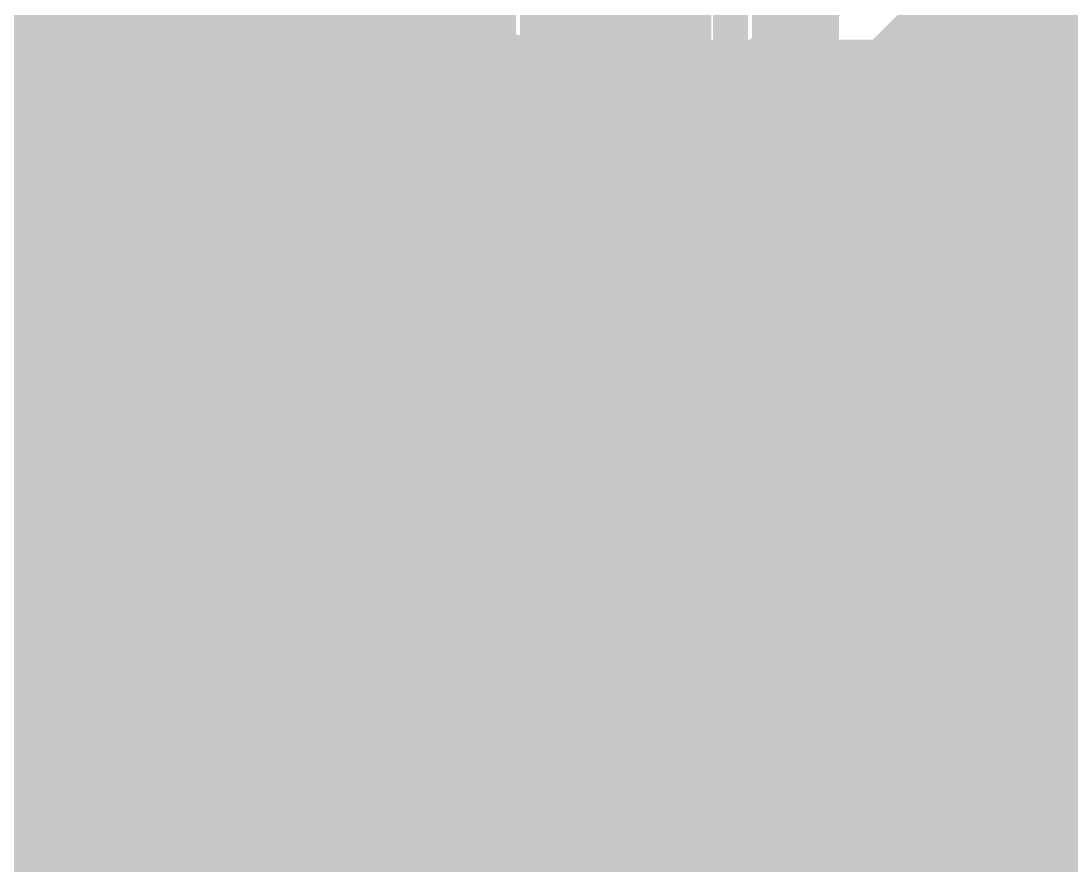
# Model space of a CAD drawing. Extents: x -72 to 72, y -47 to 50.
# Drawn here: x -22.098 to -17.501, y 10.514 to 14.211 of the extents above; entities that cross this region are included whole.
import ezdxf

# ---------------------------------------------------------------- set-up
doc = ezdxf.new("R2010")
doc.units = 0
doc.header["$MEASUREMENT"] = 0
doc.layers.get('0').update_dxf_attribs({"linetype": 'CONTINUOUS'})
for name, color, linetype in [('22-303-0_BOT', 7, 'CONTINUOUS'), ('22-303-0_DRD', 7, 'CONTINUOUS'), ('22-303-0_GND', 6, 'CONTINUOUS'), ('22-303-0_IN1', 4, 'CONTINUOUS'), ('22-303-0_IN2', 3, 'CONTINUOUS'), ('22-303-0_PWR', 5, 'CONTINUOUS'), ('22-303-0_SMB', 10, 'CONTINUOUS'), ('22-303-0_SMT', 14, 'CONTINUOUS'), ('22-303-0_SPB', 9, 'CONTINUOUS'), ('22-303-0_SPT', 12, 'CONTINUOUS'), ('22-303-0_SSB', 11, 'CONTINUOUS'), ('22-303-0_SST', 13, 'CONTINUOUS'), ('22-303-0_TOP', 8, 'CONTINUOUS'), ('THRUHOLE_TAP', 7, 'CONTINUOUS')]:
    doc.layers.add(name, color=color, linetype=linetype)

# ---------------------------------------------------------------- blocks, each defined once
blk = doc.blocks.new('RECTANGLE_2')
blk.add_solid([(0.63627, 0.51308), (0.63627, -0.51308), (-0.63627, 0.51308), (-0.63627, -0.51308)])
blk = doc.blocks.new('RECTANGLE_4')
blk.add_solid([(0.4826, 0.4064), (0.4826, -0.4064), (-0.4826, 0.4064), (-0.4826, -0.4064)])
blk = doc.blocks.new('RECTANGLE_8')
blk.add_solid([(0.4064, 0.4826), (0.4064, -0.4826), (-0.4064, 0.4826), (-0.4064, -0.4826)])
blk = doc.blocks.new('ROUND_48')
at = {"const_width": 0.29972}
blk.add_lwpolyline([(-0.14986, 0, 1), (0.14986, 0, 1)], format="xyb", close=True, dxfattribs=at)
blk = doc.blocks.new('ROUND_82')
at = {"const_width": 0.50038}
blk.add_lwpolyline([(-0.25019, 0, 1), (0.25019, 0, 1)], format="xyb", close=True, dxfattribs=at)
blk = doc.blocks.new('ROUND_83')
at = {"const_width": 0.50038}
blk.add_lwpolyline([(-0.25019, 0, 1), (0.25019, 0, 1)], format="xyb", close=True, dxfattribs=at)
blk = doc.blocks.new('ROUND_53')
at = {"const_width": 0.29972}
blk.add_lwpolyline([(-0.14986, 0, 1), (0.14986, 0, 1)], format="xyb", close=True, dxfattribs=at)
blk = doc.blocks.new('OBLONG_41')
at = {"const_width": 0.2794}
blk.add_lwpolyline([(0.7493, 0), (-0.7493, 0)], dxfattribs=at)
at = {"const_width": 0.1397}
for points in [[(-0.81915, 0, 1), (-0.67945, 0, 1)], [(0.67945, 0, 1), (0.81915, 0, 1)]]:
    blk.add_lwpolyline(points, format="xyb", close=True, dxfattribs=at)
blk = doc.blocks.new('RECTANGLE_42')
blk.add_solid([(0.889, 0.1397), (0.889, -0.1397), (-0.889, 0.1397), (-0.889, -0.1397)])
blk = doc.blocks.new('ROUND_95')
at = {"const_width": 0.10033}
blk.add_lwpolyline([(-0.050164, 0, 1), (0.050164, 0, 1)], format="xyb", close=True, dxfattribs=at)

msp = doc.modelspace()

# ---------------------------------------------------------------- linework, layer by layer
at = {"layer": '22-303-0_BOT'}
for points, const_width in [([(-18.796, 15.621), (-18.796, 8.509), (-16.637, 6.35), (-4.445, 6.35), (-3.2512, 5.1562), (-3.2512, 5.08)], 0.2032), ([(-19.812, 15.494), (-19.812, 11.049)], 0.2032), ([(-19.304, 15.16634), (-19.304, 11.37666)], 0.254), ([(-19.2024, 15.17396), (-19.2024, 8.509)], 0.254), ([(-19.4056, 15.04696), (-19.4056, 11.49604)], 0.254), ([(-20.2184, 14.74978), (-20.2184, 13.95222)], 0.254), ([(-20.2184, 14.74978), (-20.2184, 13.95222)], 0.254), ([(-21.1328, 14.68882), (-21.1328, 14.01064)], 0.254), ([(-17.78, 14.6812), (-17.78, 14.605), (-17.145, 13.97), (-14.478, 13.97), (-14.224, 13.716), (-14.224, 13.589)], 0.2032), ([(-20.9042, 14.54404), (-20.9042, 14.15796)], 0.254), ([(-20.447, 14.56436), (-20.447, 14.13764)], 0.254), ([(-21.3614, 14.49578), (-21.3614, 10.9474)], 0.254), ([(-20.6756, 14.50848), (-20.6756, 14.19352)], 0.254), ([(-21.4376, 14.45006), (-21.4376, 13.1826)], 0.254), ([(-20.2184, 14.2494), (-21.4376, 14.2494)], 0.254), ([(-19.2024, 14.2494), (-19.4056, 14.2494)], 0.254), ([(-22.352, 12.319), (-22.1488, 12.5222), (-22.1488, 13.97)], 0.3048), ([(-21.12264, 14.0208), (-21.4376, 14.0208)], 0.254), ([(-20.2184, 14.0208), (-20.27682, 14.0208)], 0.254), ([(-19.2024, 14.0208), (-19.4056, 14.0208)], 0.254), ([(-21.26996, 13.7922), (-21.4376, 13.7922)], 0.254), ([(-19.2024, 13.7922), (-19.4056, 13.7922)], 0.254), ([(-21.30552, 13.5636), (-21.4376, 13.5636)], 0.254), ([(-19.2024, 13.5636), (-19.4056, 13.5636)], 0.254), ([(-21.24964, 13.335), (-21.4376, 13.335)], 0.254), ([(-19.2024, 13.335), (-19.4056, 13.335)], 0.254), ([(-17.78, 12.5476), (-17.78, 13.2588)], 0.254), ([(-16.9926, 13.2588), (-17.78, 13.2588)], 0.254), ([(-20.2184, 13.22578), (-20.2184, 12.8143)], 0.254), ([(-20.2184, 13.22578), (-20.2184, 12.8143)], 0.254), ([(-16.764, 13.2588), (-17.78, 13.2588)], 0.2032), ([(-21.6916, 13.1826), (-21.6916, 12.5222)], 0.254), ([(-21.4376, 13.1826), (-21.6916, 13.1826)], 0.254), ([(-21.59, 13.1826), (-21.59, 10.9474)], 0.254), ([(-21.1328, 13.16482), (-21.1328, 12.65682)], 0.254), ([(-21.06422, 13.1064), (-21.6916, 13.1064)], 0.254), ([(-20.2184, 13.1064), (-20.33778, 13.1064)], 0.254), ([(-19.2024, 13.1064), (-19.4056, 13.1064)], 0.254), ([(-20.447, 13.04036), (-20.447, 12.93622)], 0.254), ([(-20.9042, 13.02004), (-20.9042, 12.88288)], 0.254), ([(-20.6756, 12.98448), (-20.6756, 12.954)], 0.254), ([(-20.91182, 12.8778), (-21.6916, 12.8778)], 0.254), ([(-20.2184, 12.8778), (-20.3073, 12.8778)], 0.254), ([(-19.2024, 12.8778), (-19.4056, 12.8778)], 0.254), ([(-21.13788, 12.6492), (-21.6916, 12.6492)], 0.254), ([(-19.2024, 12.6492), (-19.4056, 12.6492)], 0.254), ([(-16.9926, 12.5476), (-18.3896, 12.5476)], 0.254), ([(-18.3896, 12.5476), (-18.3896, 11.99388)], 0.254), ([(-18.3896, 12.5476), (-18.3896, 11.99388)], 0.254), ([(-18.161, 12.5476), (-18.161, 11.99388)], 0.254), ([(-17.9324, 12.5476), (-17.9324, 11.99388)], 0.254), ([(-17.7038, 12.5476), (-17.7038, 11.99388)], 0.254), ([(-17.4752, 12.5476), (-17.4752, 11.99388)], 0.254), ([(-21.209, 12.4206), (-21.70176, 12.4206)], 0.254), ([(-19.2024, 12.4206), (-19.4056, 12.4206)], 0.254), ([(-14.6304, 12.4206), (-18.3896, 12.4206)], 0.254), ([(-21.19122, 12.192), (-21.76018, 12.192)], 0.254), ([(-19.2024, 12.192), (-19.4056, 12.192)], 0.254), ([(-14.6939, 12.192), (-18.3896, 12.192)], 0.254), ([(-21.8186, 12.03452), (-21.8186, 10.9474)], 0.254), ([(-21.1328, 12.0523), (-21.1328, 10.9474)], 0.254), ([(-16.83766, 11.99388), (-18.3896, 11.99388)], 0.254), ([(-17.78, 11.99388), (-17.78, 11.176)], 0.254), ([(-21.0693, 11.9634), (-21.86178, 11.9634)], 0.254), ([(-19.2024, 11.9634), (-19.4056, 11.9634)], 0.254), ([(-20.2184, 11.89228), (-20.2184, 11.49604)], 0.254), ([(-20.2184, 11.89228), (-20.2184, 11.49604)], 0.254), ([(-20.9042, 11.82624), (-20.9042, 10.9474)], 0.254), ([(-22.0472, 11.79576), (-22.0472, 10.9474)], 0.254), ([(-20.2184, 11.7348), (-22.19706, 11.7348)], 0.254), ([(-20.6756, 11.75258), (-20.6756, 7.07136)], 0.254), ([(-20.447, 11.7729), (-20.447, 7.06882)], 0.254), ([(-19.2024, 11.7348), (-19.4056, 11.7348)], 0.254), ([(-20.2184, 11.5062), (-24.8285, 11.5062)], 0.254), ([(-19.2024, 11.5062), (-19.4056, 11.5062)], 0.254), ([(-20.3708, 11.2776), (-24.8285, 11.2776)], 0.254), ([(-19.2024, 11.2776), (-19.2532, 11.2776)], 0.254), ([(-16.83766, 11.176), (-17.78, 11.176)], 0.254), ([(-17.78, 10.35812), (-17.78, 11.176)], 0.254), ([(-17.78, 11.176), (-16.637, 11.176)], 0.2032), ([(-17.78, 11.176), (-16.637, 11.176)], 0.2032), ([(-20.41652, 11.049), (-24.8285, 11.049)], 0.254), ([(-20.8026, 10.9474), (-22.225, 10.9474)], 0.254), ([(-21.5138, 10.9474), (-21.5138, 10.16)], 0.254), ([(-20.8026, 10.9474), (-20.8026, 9.3726)], 0.254), ([(-20.3708, 10.8204), (-20.8026, 10.8204)], 0.254), ([(-19.2024, 10.8204), (-19.2532, 10.8204)], 0.254), ([(-19.304, 10.72134), (-19.304, 6.1087)], 0.254), ([(-20.20824, 10.5918), (-20.8026, 10.5918)], 0.254), ([(-20.2184, 10.60196), (-20.2184, 6.96468)], 0.254), ([(-19.2024, 10.5918), (-19.41576, 10.5918)], 0.254), ([(-19.5326, 10.51306), (-19.5326, 6.223)], 0.254), ([(-19.9898, 10.46988), (-19.9898, 6.63194)], 0.254), ([(-19.7612, 10.44702), (-19.7612, 6.23824)], 0.254)]:
    msp.add_lwpolyline(points, dxfattribs=dict(at, const_width=const_width))
at = {"layer": '22-303-0_BOT', "const_width": 0.254}
for points in [[(-20.701, 14.19352, 0.4142136), (-21.30552, 13.589)], [(-20.2184, 13.95222, 0.2356241), (-20.701, 14.19301)], [(-21.30552, 13.589, 0.4142136), (-20.701, 12.98448)], [(-20.701, 12.98448, 0.2356239), (-20.21799, 13.22547)], [(-20.60956, 12.95908, 0.4142136), (-21.21408, 12.35456)], [(-20.2184, 12.8143, 0.1780915), (-20.60956, 12.95819)], [(-21.74748, 12.30122, 0.1265006), (-21.69066, 12.5222)], [(-21.74748, 12.30122, 0.1265006), (-21.69066, 12.5222)], [(-21.21408, 12.35456, 0.4142136), (-20.60956, 11.75004)], [(-22.352, 11.71448, 0.4056285), (-21.74748, 12.30122)], [(-20.60956, 11.75004, 0.1773904), (-20.21907, 11.89308)], [(-20.2184, 11.49604, 0.2113087), (-20.41616, 11.049)], [(-19.20748, 11.049, 0.211308), (-19.40535, 11.49631)], [(-20.41652, 11.049, 0.4142136), (-19.812, 10.44448)], [(-19.812, 10.44448, 0.4142136), (-19.20748, 11.049)]]:
    msp.add_lwpolyline(points, format="xyb", dxfattribs=at)
at = {"layer": '22-303-0_DRD', "const_width": 0.254}
for points in [[(-20.066, 14.224), (-21.336, 12.954)], [(-20.066, 12.954), (-21.336, 14.224)], [(-16.129, 13.8938), (-17.399, 12.6238)], [(-16.129, 12.6238), (-17.399, 13.8938)], [(-19.97456, 12.98956), (-21.24456, 11.71956)], [(-19.97456, 11.71956), (-21.24456, 12.98956)], [(-21.717, 12.954), (-22.987, 11.684)], [(-21.717, 11.684), (-22.987, 12.954)], [(-19.177, 11.684), (-20.447, 10.414)], [(-19.177, 10.414), (-20.447, 11.684)], [(-19.685, 10.795), (-20.955, 9.525)], [(-19.685, 9.525), (-20.955, 10.795)], [(-19.685, 10.795), (-20.955, 9.525)], [(-19.685, 9.525), (-20.955, 10.795)]]:
    msp.add_lwpolyline(points, dxfattribs=at)
at = {"layer": '22-303-0_IN1'}
for points, const_width in [([(-21.59, 27.051), (-22.733, 27.051), (-29.21, 20.574), (-29.21, 17.018), (-28.956, 16.764), (-26.035, 16.764), (-22.86, 13.589), (-20.701, 13.589)], 0.2032), ([(8.636, 21.59), (4.064, 21.59), (-0.889, 16.637), (-0.889, 16.129), (-3.937, 13.081), (-3.937, 11.176), (-4.191, 10.922), (-4.953, 10.922), (-9.398, 15.367), (-17.526, 15.367), (-19.939, 12.954), (-24.765, 12.954), (-25.146, 13.335)], 0.2032), ([(-17.35836, 14.9606), (-19.6469, 12.66952)], 0.254), ([(-17.399, 14.91996), (-17.399, 9.2964)], 0.254), ([(-17.6276, 14.69136), (-17.6276, 9.2964)], 0.254), ([(-17.8562, 14.46276), (-17.8562, 9.2964)], 0.254), ([(-18.0848, 14.23416), (-18.0848, 9.2964)], 0.254), ([(-16.61922, 14.1224), (-18.19656, 14.1224)], 0.254), ([(-18.3134, 14.00556), (-18.3134, 9.2964)], 0.254), ([(-14.7447, 13.8938), (-18.42516, 13.8938)], 0.254), ([(-18.542, 13.77696), (-18.542, 9.2964)], 0.254), ([(-17.21104, 13.6652), (-18.65376, 13.6652)], 0.254), ([(-18.7706, 13.54836), (-18.7706, 9.2964)], 0.254), ([(-17.34058, 13.4366), (-18.88236, 13.4366)], 0.254), ([(-18.9992, 13.31976), (-18.9992, 9.2964)], 0.254), ([(-17.36598, 13.208), (-19.11096, 13.208)], 0.254), ([(-19.2278, 13.09116), (-19.2278, 11.20394)], 0.254), ([(-17.29994, 12.9794), (-19.33956, 12.9794)], 0.254), ([(-19.4564, 12.86256), (-19.4564, 11.53668)], 0.254), ([(-17.09166, 12.7508), (-19.56816, 12.7508)], 0.254), ([(-19.685, 12.6365), (-19.685, 11.64082)], 0.254), ([(-21.18106, 12.5476), (-21.7932, 12.5476)], 0.254), ([(-21.18868, 12.5222), (-21.78304, 12.5222)], 0.254), ([(-21.7424, 12.5476), (-21.7424, 9.2964)], 0.254), ([(-21.5138, 12.5476), (-21.5138, 9.2964)], 0.254), ([(-21.2852, 12.5476), (-21.2852, 9.2964)], 0.254), ([(-19.939, 12.5476), (-20.03552, 12.5476)], 0.254), ([(-15.63624, 12.5222), (-20.0279, 12.5222)], 0.254), ([(-19.9136, 12.5476), (-19.9136, 11.64336)], 0.254), ([(-21.21154, 12.2936), (-21.74748, 12.2936)], 0.254), ([(-15.7988, 12.2936), (-20.00758, 12.2936)], 0.254), ([(-21.14042, 12.065), (-21.80336, 12.065)], 0.254), ([(-15.84452, 12.065), (-20.0787, 12.065)], 0.254), ([(-20.1422, 11.97102), (-20.1422, 11.55446)], 0.254), ([(-21.0566, 11.94816), (-21.0566, 9.2964)], 0.254), ([(-20.91944, 11.8364), (-21.98878, 11.8364)], 0.254), ([(-21.971, 11.8491), (-21.971, 9.2964)], 0.254), ([(-15.7988, 11.8364), (-20.29714, 11.8364)], 0.254), ([(-20.828, 11.79068), (-20.828, 10.48766)], 0.254), ([(-20.3708, 11.7983), (-20.3708, 11.28014)], 0.254), ([(-22.1996, 11.7348), (-22.1996, 9.2964)], 0.254), ([(-20.5994, 11.75004), (-20.5994, 10.69594)], 0.254), ([(-20.04314, 11.6078), (-27.813, 11.6078)], 0.254), ([(-17.05864, 11.6078), (-19.58086, 11.6078)], 0.254), ([(-20.31746, 11.3792), (-27.92476, 11.3792)], 0.254), ([(-17.20596, 11.3792), (-19.304, 11.3792)], 0.254), ([(-20.40636, 11.1506), (-27.7622, 11.1506)], 0.254), ([(-17.24152, 11.1506), (-19.2151, 11.1506)], 0.254), ([(-20.40382, 10.922), (-27.71648, 10.922)], 0.254), ([(-17.18564, 10.922), (-19.22018, 10.922)], 0.254), ([(-19.2278, 10.89406), (-19.2278, 9.2964)], 0.254), ([(-20.3708, 10.81786), (-20.3708, 10.76198)], 0.254), ([(-20.60448, 10.6934), (-27.7622, 10.6934)], 0.254), ([(-17.00022, 10.6934), (-19.32178, 10.6934)], 0.254), ([(-19.4564, 10.55878), (-19.4564, 9.2964)], 0.254), ([(-20.8407, 10.4648), (-27.92476, 10.4648)], 0.254), ([(-19.685, 10.45718), (-19.685, 9.2964)], 0.254), ([(-14.49324, 10.4648), (-19.65706, 10.4648)], 0.254)]:
    msp.add_lwpolyline(points, dxfattribs=dict(at, const_width=const_width))
at = {"layer": '22-303-0_IN1', "const_width": 0.254}
for points in [[(-19.939, 12.5476, 0.1989124), (-19.65163, 12.66663)], [(-19.939, 12.5476, 0.1989124), (-19.65163, 12.66663)], [(-21.74748, 12.319, 0.097385), (-21.79249, 12.54789)], [(-21.18106, 12.5476, 0.0816168), (-21.21278, 12.35456)], [(-20.00504, 12.35456, 0.0812787), (-20.03657, 12.54725)], [(-21.21408, 12.35456, 0.4142136), (-20.60956, 11.75004)], [(-20.60956, 11.75004, 0.4142136), (-20.00504, 12.35456)], [(-22.352, 11.71448, 0.4142136), (-21.74748, 12.319)], [(-19.812, 11.65352, 0.4142136), (-20.41652, 11.049)], [(-19.20748, 11.049, 0.4142136), (-19.812, 11.65352)], [(-20.41652, 11.049, 0.1231056), (-20.3454, 10.76452)], [(-19.7866, 10.44448, 0.4019684), (-19.20748, 11.049)], [(-20.3454, 10.76452, 0.4019684), (-20.92452, 10.16)], [(-20.3454, 10.76452, 0.4019684), (-20.92452, 10.16)], [(-19.71548, 10.16, 0.1231056), (-19.7866, 10.44448)], [(-19.71548, 10.16, 0.1231056), (-19.7866, 10.44448)]]:
    msp.add_lwpolyline(points, format="xyb", dxfattribs=at)
at = {"layer": '22-303-0_IN2'}
for points, const_width in [([(-20.60956, 12.35456), (-28.956, 20.701), (-28.956, 22.86), (-28.702, 23.114), (-27.94, 23.114), (-27.178, 22.352), (-21.59, 22.352), (-21.59, 25.146)], 0.2032), ([(-27.686, 14.732), (-23.876, 14.732), (-20.828, 11.684), (-19.558, 11.684), (-18.415, 10.541), (-11.303, 10.541), (-6.096, 5.334), (16.383, 5.334), (17.399, 4.318), (19.558, 4.318), (20.574, 5.334), (31.369, 5.334), (33.401, 7.366), (37.846, 7.366), (41.402, 10.922), (42.672, 10.922)], 0.2032), ([(-17.05864, 13.9446), (-20.21078, 13.9446)], 0.254), ([(-19.9898, 13.9446), (-19.9898, 12.0904)], 0.254), ([(-19.7612, 13.9446), (-19.7612, 12.0904)], 0.254), ([(-19.5326, 13.9446), (-19.5326, 12.0904)], 0.254), ([(-19.304, 13.9446), (-19.304, 12.0015)], 0.254), ([(-19.0754, 13.9446), (-19.0754, 11.77544)], 0.254), ([(-18.8468, 13.9446), (-18.8468, 11.54684)], 0.254), ([(-18.6182, 13.9446), (-18.6182, 11.31824)], 0.254), ([(-18.3896, 13.9446), (-18.3896, 11.08964)], 0.254), ([(-18.161, 13.9446), (-18.161, 10.9474)], 0.254), ([(-17.9324, 13.9446), (-17.9324, 10.9474)], 0.254), ([(-17.7038, 13.9446), (-17.7038, 10.9474)], 0.254), ([(-17.4752, 13.9446), (-17.4752, 10.9474)], 0.254), ([(-16.90624, 13.7922), (-20.13204, 13.7922)], 0.254), ([(-16.67764, 13.5636), (-20.09648, 13.5636)], 0.254), ([(-14.77264, 13.335), (-20.15236, 13.335)], 0.254), ([(-20.2184, 13.22578), (-20.2184, 12.8143)], 0.254), ([(-14.58722, 13.1064), (-20.33778, 13.1064)], 0.254), ([(-20.447, 13.04036), (-20.447, 12.93622)], 0.254), ([(-20.66544, 12.98448), (-20.6375, 12.95908)], 0.254), ([(-20.60956, 12.95908), (-20.63747, 12.95844)], 0.254), ([(-13.71346, 12.8778), (-20.3073, 12.8778)], 0.254), ([(-13.43914, 12.6492), (-20.08124, 12.6492)], 0.254), ([(2.62636, 12.4206), (-20.00758, 12.4206)], 0.254), ([(-14.6939, 12.192), (-20.0279, 12.192)], 0.254), ([(-21.79574, 12.0777), (-21.11502, 11.39698)], 0.254), ([(-19.558, 12.0904), (-20.066, 12.0904)], 0.254), ([(-21.8186, 12.03452), (-21.8186, 9.6774)], 0.254), ([(-19.2659, 11.96594), (-18.24736, 10.9474)], 0.254), ([(-21.68144, 11.9634), (-21.86178, 11.9634)], 0.254), ([(-14.8082, 11.9634), (-19.26336, 11.9634)], 0.254), ([(-21.59, 11.87196), (-21.59, 9.6774)], 0.254), ([(-22.0472, 11.79576), (-22.0472, 9.6774)], 0.254), ([(-21.45284, 11.7348), (-22.19706, 11.7348)], 0.254), ([(-14.82344, 11.7348), (-19.03476, 11.7348)], 0.254), ([(-21.3614, 11.64336), (-21.3614, 9.6774)], 0.254), ([(-21.22424, 11.5062), (-24.90216, 11.5062)], 0.254), ([(-14.7447, 11.5062), (-18.80616, 11.5062)], 0.254), ([(-21.1328, 11.41476), (-21.1328, 9.6774)], 0.254), ([(-20.828, 11.2776), (-24.67356, 11.2776)], 0.254), ([(-20.9042, 11.28522), (-20.9042, 9.6774)], 0.254), ([(-20.3708, 11.2776), (-20.828, 11.2776)], 0.254), ([(-20.6756, 11.2776), (-20.6756, 9.6774)], 0.254), ([(-20.447, 11.2776), (-20.447, 9.6774)], 0.254), ([(-14.50848, 11.2776), (-18.57756, 11.2776)], 0.254), ([(-20.41652, 11.049), (-24.44496, 11.049)], 0.254), ([(-4.89966, 11.049), (-18.34896, 11.049)], 0.254), ([(-19.812, 11.049), (-18.923, 10.16), (-11.557, 10.16), (-6.35, 4.953), (12.065, 4.953), (15.24, 1.778), (17.653, 1.778), (17.907, 2.032), (20.32, 2.032), (20.701, 1.651), (22.606, 1.651), (23.368, 2.413), (25.273, 2.413)], 0.2032), ([(-11.303, 10.9474), (-18.24736, 10.9474)], 0.254), ([(-20.3708, 10.8204), (-24.21636, 10.8204)], 0.254), ([(-20.20824, 10.5918), (-23.98776, 10.5918)], 0.254), ([(-20.2184, 10.60196), (-20.2184, 9.6774)], 0.254), ([(-19.9898, 10.46988), (-19.9898, 9.6774)], 0.254), ([(-19.812, 10.44448), (-19.78156, 10.44524)], 0.254), ([(-19.78152, 10.44448), (-19.21002, 9.87298)], 0.254), ([(-19.7612, 10.42416), (-19.7612, 9.6774)], 0.254)]:
    msp.add_lwpolyline(points, dxfattribs=dict(at, const_width=const_width))
at = {"layer": '22-303-0_IN2', "const_width": 0.254}
for points in [[(-20.09648, 13.589, 0.15819), (-20.21166, 13.94396)], [(-20.66544, 12.98448, 0.3971083), (-20.09648, 13.589)], [(-20.00504, 12.35456, 0.4142136), (-20.60956, 12.95908)], [(-20.066, 12.0904, 0.1135771), (-20.00521, 12.35456)], [(-22.352, 11.71448, 0.2988227), (-21.79574, 12.0777)], [(-19.27098, 11.97102, 0.1989124), (-19.558, 12.08991)], [(-21.11502, 11.39698, 0.1989124), (-20.828, 11.27809)], [(-20.3708, 11.2776, 0.0973858), (-20.41575, 11.049)], [(-20.41652, 11.049, 0.4142136), (-19.812, 10.44448)]]:
    msp.add_lwpolyline(points, format="xyb", dxfattribs=at)
at = {"layer": '22-303-0_SSB', "const_width": 0.1524}
for points in [[(-16.9545, 15.4305), (-16.9545, 12.5095), (-18.5928, 12.5095), (-18.5928, 15.4305), (-16.9545, 15.4305)], [(-21.3995, 13.1445), (-24.3205, 13.1445), (-24.3205, 14.7828), (-21.3995, 14.7828), (-21.3995, 13.1445)], [(-19.8374, 14.04112), (-20.00758, 14.09954), (-20.00758, 14.45514), (-19.8374, 14.51356), (-19.49958, 14.51356), (-19.3294, 14.39672), (-19.3294, 14.04112), (-18.99158, 14.04112), (-18.99158, 14.51356)], [(-20.00758, 13.31976), (-18.99158, 13.67536), (-18.99158, 13.20292)], [(-22.2631, 12.00658), (-22.20468, 11.8364), (-21.84908, 11.8364), (-21.79066, 12.00658), (-21.79066, 12.68476), (-21.84908, 12.8524), (-22.20468, 12.8524), (-22.2631, 12.68476)], [(-19.8374, 12.83716), (-20.00758, 12.77874), (-20.00758, 12.42314), (-19.8374, 12.36472), (-19.16176, 12.36472), (-18.99158, 12.42314), (-18.99158, 12.77874), (-19.16176, 12.83716)], [(-18.669, 8.382), (-18.669, 11.938), (-16.891, 11.938), (-16.891, 8.382), (-18.669, 8.382)], [(-20.39112, 11.01344), (-19.37512, 11.36904), (-19.37512, 10.89406)], [(-23.6855, 10.9855), (-20.7645, 10.9855), (-20.7645, 9.3472), (-23.6855, 9.3472), (-23.6855, 10.9855)], [(-20.39112, 10.17524), (-19.37512, 10.53084), (-19.37512, 10.05586)]]:
    msp.add_lwpolyline(points, dxfattribs=at)
at = {"layer": '22-303-0_SST', "const_width": 0.1524}
msp.add_lwpolyline([(-19.685, 7.493), (-19.685, 15.24), (-28.575, 15.24), (-28.575, 6.35), (-20.828, 6.35), (-19.685, 7.493)], dxfattribs=at)
at = {"layer": '22-303-0_TOP'}
for points, const_width in [([(-21.717, 14.986), (-21.209, 14.478), (-19.91868, 14.478), (-19.431, 13.99032), (-18.415, 13.99032)], 0.2032), ([(-21.94052, 14.42466), (-21.94052, 12.76096)], 0.254), ([(-21.94052, 14.42466), (-21.94052, 12.76096)], 0.254), ([(-21.8186, 14.3891), (-21.8186, 12.60348)], 0.254), ([(-21.68652, 14.38148), (-21.49602, 14.19098)], 0.254), ([(-21.59, 14.28496), (-21.59, 8.64616)], 0.254), ([(-21.55444, 14.2494), (-21.94052, 14.2494)], 0.254), ([(-21.3614, 14.10208), (-21.3614, 8.41756)], 0.254), ([(-21.06422, 14.0716), (-21.209, 14.0716)], 0.254), ([(-21.1328, 14.0716), (-21.1328, 14.01064)], 0.254), ([(-21.12264, 14.0208), (-21.94052, 14.0208)], 0.254), ([(-21.26996, 13.7922), (-21.94052, 13.7922)], 0.254), ([(-21.30552, 13.5636), (-21.94052, 13.5636)], 0.254), ([(-20.701, 13.589), (-20.60194, 13.48994), (-18.415, 13.48994)], 0.2032), ([(-21.24964, 13.335), (-21.94052, 13.335)], 0.254), ([(-21.1328, 13.16482), (-21.1328, 12.65682)], 0.254), ([(-21.06422, 13.1064), (-21.94052, 13.1064)], 0.254), ([(-20.9042, 13.02004), (-20.9042, 12.88288)], 0.254), ([(-20.6756, 12.98448), (-20.6756, 12.954)], 0.254), ([(-20.52828, 13.00988), (-20.57908, 12.95908)], 0.254), ([(-20.57908, 12.95908), (-20.60933, 12.95679)], 0.254), ([(-18.415, 12.98956), (-19.97456, 12.98956), (-20.60956, 12.35456)], 0.2032), ([(-20.91182, 12.8778), (-21.94052, 12.8778)], 0.254), ([(-21.13788, 12.6492), (-21.844, 12.6492)], 0.254), ([(-19.80692, 12.58316), (-20.00504, 12.3825)], 0.254), ([(-19.59864, 12.58316), (-19.80692, 12.58316)], 0.254), ([(-19.7612, 12.58316), (-19.7612, 11.65098)], 0.254), ([(-21.209, 12.4206), (-21.7551, 12.4206)], 0.254), ([(-20.00504, 12.35456), (-20.00568, 12.38247)], 0.254), ([(-19.9898, 12.40028), (-19.9898, 11.62558)], 0.254), ([(-19.60372, 12.4206), (-19.96948, 12.4206)], 0.254), ([(-21.19122, 12.192), (-21.76018, 12.192)], 0.254), ([(-19.558, 12.192), (-20.0279, 12.192)], 0.254), ([(-21.8186, 12.03452), (-21.8186, 8.87476)], 0.254), ([(-21.1328, 12.0523), (-21.1328, 8.31596)], 0.254), ([(-21.0693, 11.9634), (-21.86178, 11.9634)], 0.254), ([(-19.6088, 11.9634), (-20.14728, 11.9634)], 0.254), ([(-19.6088, 11.93292), (-19.6088, 11.61796)], 0.254), ([(-21.94052, 11.8745), (-21.94052, 8.99668)], 0.254), ([(-20.2184, 11.89228), (-20.2184, 11.49604)], 0.254), ([(-20.9042, 11.82624), (-20.9042, 8.16864)], 0.254), ([(-18.415, 10.48766), (-15.54734, 10.48766), (-14.224, 11.811)], 0.2032), ([(-14.224, 11.811), (-15.54734, 10.48766), (-18.415, 10.48766)], 0.2032), ([(-19.6088, 11.7348), (-21.94052, 11.7348)], 0.254), ([(-20.6756, 11.75258), (-20.6756, 7.07136)], 0.254), ([(-20.447, 11.7729), (-20.447, 7.06882)], 0.254), ([(-20.20824, 11.5062), (-21.94052, 11.5062)], 0.254), ([(-20.3708, 11.2776), (-21.94052, 11.2776)], 0.254), ([(-20.41652, 11.049), (-21.94052, 11.049)], 0.254), ([(-20.3708, 10.8204), (-21.94052, 10.8204)], 0.254), ([(-20.20824, 10.5918), (-21.94052, 10.5918)], 0.254), ([(-20.2184, 10.60196), (-20.2184, 6.96468)], 0.254), ([(-19.9898, 10.46988), (-19.9898, 8.50138)], 0.254), ([(-19.7612, 10.44702), (-19.7612, 8.72998)], 0.254)]:
    msp.add_lwpolyline(points, dxfattribs=dict(at, const_width=const_width))
at = {"layer": '22-303-0_TOP', "const_width": 0.254}
for points in [[(-21.49602, 14.19098, 0.1989124), (-21.209, 14.07209)], [(-21.06422, 14.0716, 0.2356241), (-21.30501, 13.589)], [(-21.30552, 13.589, 0.4142136), (-20.701, 12.98448)], [(-20.701, 12.98448, 0.0725889), (-20.52822, 13.00969)], [(-20.60956, 12.95908, 0.4142136), (-21.21408, 12.35456)], [(-21.74748, 12.319, 0.2082059), (-21.94007, 12.76144)], [(-19.59864, 12.58316, 0.0533228), (-19.60869, 12.48918)], [(-19.6088, 12.48918, 0.1517213), (-19.53059, 12.23736)], [(-21.21408, 12.35456, 0.4142136), (-20.60956, 11.75004)], [(-20.60956, 11.75004, 0.4142136), (-20.00504, 12.35456)], [(-21.94052, 11.8745, 0.2089525), (-21.74628, 12.319)], [(-19.53006, 12.23772, 0.1505104), (-19.60673, 11.9888)], [(-19.6088, 11.9888, 0.0316337), (-19.60525, 11.93272)], [(-19.812, 11.65352, 0.4142136), (-20.41652, 11.049)], [(-19.6088, 11.61796, 0.0859668), (-19.812, 11.65316)], [(-20.41652, 11.049, 0.4142136), (-19.812, 10.44448)], [(-19.812, 10.44448, 0.0859673), (-19.60868, 10.4797)], [(-19.6088, 10.48004, 0.1473396), (-19.53064, 10.2358)]]:
    msp.add_lwpolyline(points, format="xyb", dxfattribs=at)

# ---------------------------------------------------------------- block references
at = {"layer": '22-303-0_BOT'}
for name, p in [('RECTANGLE_8', (-22.1488, 13.97)), ('ROUND_48', (-20.701, 13.589)), ('RECTANGLE_4', (-17.78, 13.2588)), ('ROUND_48', (-20.60956, 12.35456)), ('ROUND_48', (-22.352, 12.319)), ('RECTANGLE_2', (-17.78, 11.176)), ('ROUND_48', (-19.812, 11.049)), ('RECTANGLE_8', (-21.5138, 10.16))]:
    msp.add_blockref(name, p, dxfattribs=at)
at = {"layer": '22-303-0_GND'}
for name, p in [('ROUND_82', (-20.701, 13.589)), ('ROUND_83', (-20.60956, 12.35456)), ('ROUND_82', (-22.352, 12.319)), ('ROUND_82', (-19.812, 11.049))]:
    msp.add_blockref(name, p, dxfattribs=at)
at = {"layer": '22-303-0_IN1'}
for name, p in [('ROUND_53', (-20.701, 13.589)), ('ROUND_48', (-20.60956, 12.35456)), ('ROUND_48', (-22.352, 12.319)), ('ROUND_48', (-19.812, 11.049))]:
    msp.add_blockref(name, p, dxfattribs=at)
at = {"layer": '22-303-0_IN2'}
for name, p in [('ROUND_53', (-20.701, 13.589)), ('ROUND_48', (-20.60956, 12.35456)), ('ROUND_48', (-22.352, 12.319)), ('ROUND_48', (-19.812, 11.049))]:
    msp.add_blockref(name, p, dxfattribs=at)
at = {"layer": '22-303-0_PWR'}
for name, p in [('ROUND_82', (-20.701, 13.589)), ('ROUND_83', (-20.60956, 12.35456)), ('ROUND_82', (-22.352, 12.319)), ('ROUND_82', (-19.812, 11.049)), ('ROUND_82', (-20.32, 10.16))]:
    msp.add_blockref(name, p, dxfattribs=at)
at = {"layer": '22-303-0_SMB'}
for name, p in [('RECTANGLE_8', (-22.1488, 13.97)), ('RECTANGLE_4', (-17.78, 13.2588)), ('RECTANGLE_2', (-17.78, 11.176)), ('RECTANGLE_8', (-21.5138, 10.16))]:
    msp.add_blockref(name, p, dxfattribs=at)
at = {"layer": '22-303-0_SMT'}
for name, p in [('OBLONG_41', (-18.415, 13.99032)), ('OBLONG_41', (-18.415, 13.48994)), ('OBLONG_41', (-18.415, 12.98956)), ('OBLONG_41', (-18.415, 12.48918)), ('OBLONG_41', (-18.415, 11.9888)), ('RECTANGLE_42', (-18.415, 11.48842)), ('OBLONG_41', (-18.415, 10.98804)), ('OBLONG_41', (-18.415, 10.48766))]:
    msp.add_blockref(name, p, dxfattribs=at)
at = {"layer": '22-303-0_SPB'}
for name, p in [('RECTANGLE_8', (-22.1488, 13.97)), ('RECTANGLE_4', (-17.78, 13.2588)), ('RECTANGLE_2', (-17.78, 11.176)), ('RECTANGLE_8', (-21.5138, 10.16))]:
    msp.add_blockref(name, p, dxfattribs=at)
at = {"layer": '22-303-0_SPT'}
for name, p in [('OBLONG_41', (-18.415, 13.99032)), ('OBLONG_41', (-18.415, 13.48994)), ('OBLONG_41', (-18.415, 12.98956)), ('OBLONG_41', (-18.415, 12.48918)), ('OBLONG_41', (-18.415, 11.9888)), ('RECTANGLE_42', (-18.415, 11.48842)), ('OBLONG_41', (-18.415, 10.98804)), ('OBLONG_41', (-18.415, 10.48766))]:
    msp.add_blockref(name, p, dxfattribs=at)
at = {"layer": '22-303-0_TOP'}
for name, p in [('OBLONG_41', (-18.415, 13.99032)), ('ROUND_48', (-20.701, 13.589)), ('OBLONG_41', (-18.415, 13.48994)), ('OBLONG_41', (-18.415, 12.98956)), ('ROUND_48', (-20.60956, 12.35456)), ('ROUND_48', (-22.352, 12.319)), ('OBLONG_41', (-18.415, 12.48918)), ('OBLONG_41', (-18.415, 11.9888)), ('RECTANGLE_42', (-18.415, 11.48842)), ('ROUND_48', (-19.812, 11.049)), ('OBLONG_41', (-18.415, 10.98804)), ('OBLONG_41', (-18.415, 10.48766))]:
    msp.add_blockref(name, p, dxfattribs=at)
at = {"layer": 'THRUHOLE_TAP'}
for p in [(-20.701, 13.589), (-20.60956, 12.35456), (-19.812, 11.049)]:
    msp.add_blockref('ROUND_95', p, dxfattribs=at)

doc.saveas('drawing.dxf')
